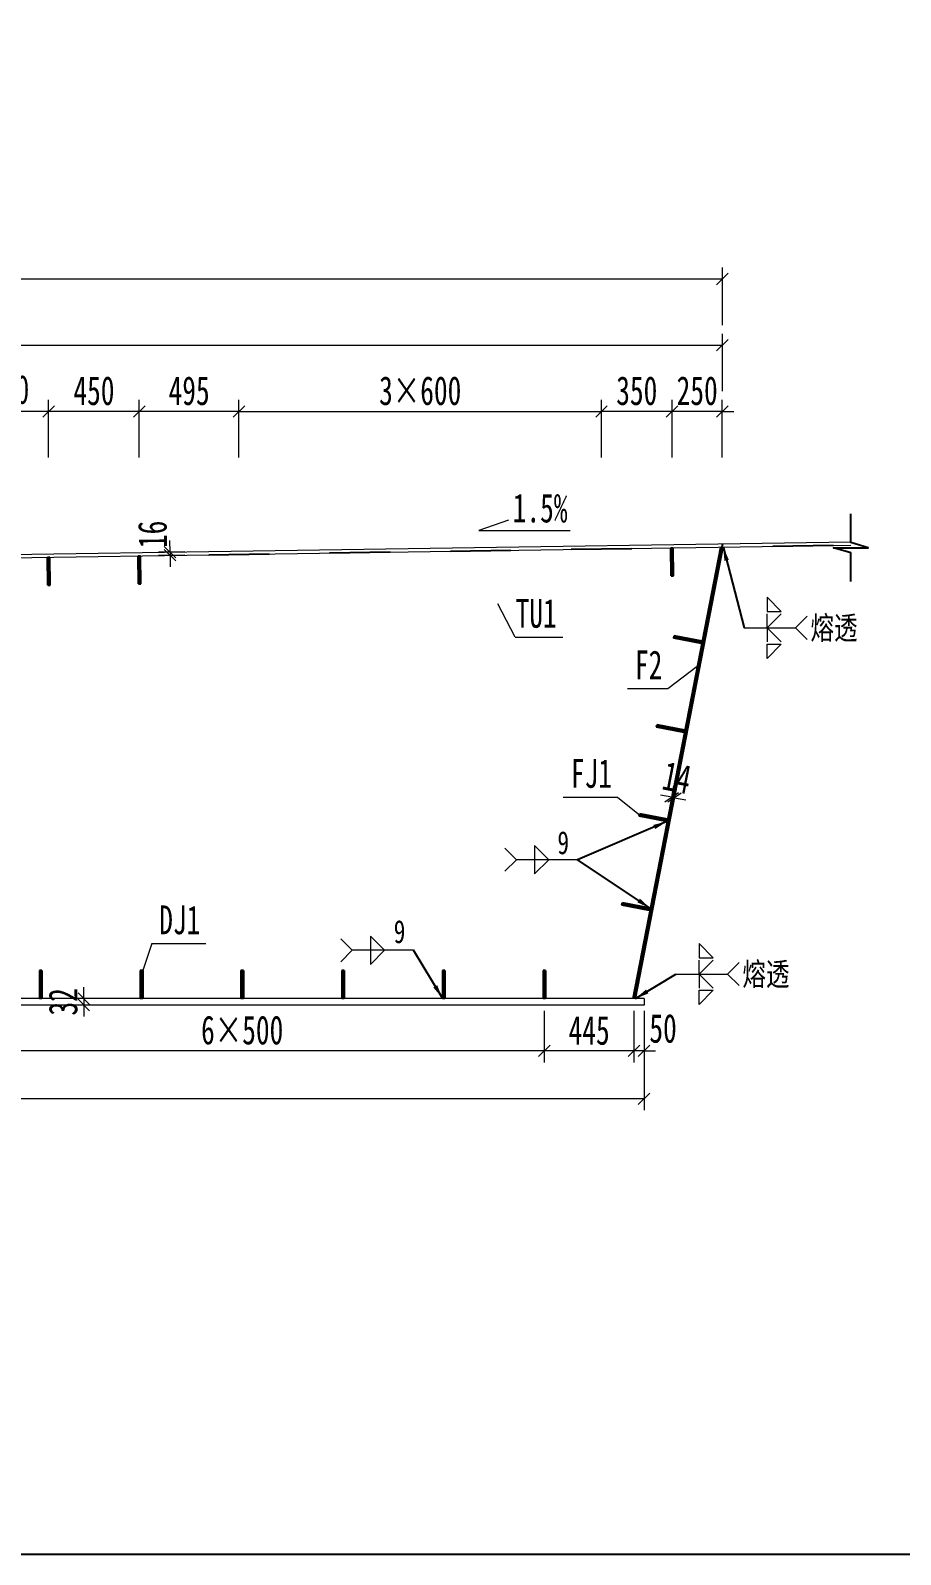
# Model space of a CAD drawing. Header units: millimetres. Extents: x 44597 to 300567, y -113054 to 73044.
# Drawn here: x 170506 to 174825, y -76511 to -68947 of the extents above; entities that cross this region are included whole.
import ezdxf
from ezdxf.enums import TextEntityAlignment as Align

# ---------------------------------------------------------------- set-up
doc = ezdxf.new("R2010")
doc.units = ezdxf.units.MM
doc.layers.get('Defpoints').update_dxf_attribs({"color": 8})
for name, color, linetype, lineweight in [('Dim', 4, 'Continuous', 15), ('文字', 7, 'Continuous', 15), ('细实线', 4, 'Continuous', 15), ('钢板粗线', 1, 'Continuous', 25), ('钢板细线', 6, 'Continuous', 15)]:
    doc.layers.add(name, color=color, linetype=linetype, lineweight=lineweight)
doc.layers.add('Text', color=4, linetype='Continuous')
doc.styles.add('111', font='', dxfattribs={"width": 0.7})
doc.styles.add('BM_Dim', font='', dxfattribs={"width": 0.85})
doc.styles.add('SMEDI', font='', dxfattribs={"width": 0.75})
doc.styles.get("Standard").update_dxf_attribs({"font": ''})
doc.styles.get('111').set_extended_font_data('仿宋_GB2312')
doc.styles.get('BM_Dim').set_extended_font_data('仿宋_GB2312')
doc.styles.get('SMEDI').set_extended_font_data('仿宋_GB2312')
doc.styles.get('Standard').set_extended_font_data('仿宋_GB2312')
doc.dimstyles.new('200', dxfattribs={"dimscale": 0, "dimtxt": 2.5, "dimasz": 1, "dimexe": 1, "dimexo": 1, "dimgap": 0.6, "dimtad": 1, "dimdec": 0, "dimdsep": 46, "dimtxsty": '111', "dimblk": 'OBLIQUE', "dimcen": 0, "dimclrd": 4, "dimclre": 4, "dimclrt": 4, "dimadec": 1, "dimazin": 2, "dimtfac": 1, "dimtdec": 0, "dimtix": 1, "dimtmove": 2, "dimatfit": 3, "dimfxl": 4, "dimfxlon": 1, "dimtolj": 1, "dimlwd": -1, "dimlwe": -1, "dimarcsym": 0})
doc.dimstyles.new('MSteel_1.0_1.0', dxfattribs={"dimtxt": 3, "dimasz": 1.2, "dimexe": 1, "dimexo": 1, "dimgap": 1, "dimtad": 3, "dimtoh": 1, "dimdec": 0, "dimzin": 0, "dimdsep": 46, "dimtxsty": 'Standard', "dimblk": 'ARCHTICK', "dimcen": 0.09, "dimclrd": 3, "dimclre": 3, "dimadec": 0, "dimazin": 0, "dimtfac": 1, "dimtdec": 4, "dimtofl": 0, "dimtmove": 0, "dimatfit": 3, "dimfxl": 1, "dimtolj": 1, "dimtzin": 0, "dimarcsym": 0})

# ---------------------------------------------------------------- blocks, each defined once
blk = doc.blocks.new('U型肋2')
at = {"layer": 'Defpoints'}
blk.add_line((89516.8, -40634.7), (89816.8, -40634.7), dxfattribs=at)
blk = doc.blocks.new('12-140加劲 无过焊孔')
at = {"layer": 'Defpoints'}
blk.add_line((38946.6, 32076.7), (38946.6, 32216.7), dxfattribs=at)
at = {"layer": '钢板粗线', "color": 7}
for p, q in [((38940.6, 32076.7), (38940.6, 32216.7)), ((38940.6, 32216.7), (38952.6, 32216.7)), ((38952.6, 32076.7), (38952.6, 32216.7)), ((38940.6, 32076.7), (38952.6, 32076.7))]:
    blk.add_line(p, q, dxfattribs=at)
blk = doc.blocks.new('14-160加劲 无过焊孔')
at = {"layer": 'Defpoints'}
blk.add_line((38609.4, 32076.7), (38609.4, 32216.7), dxfattribs=at)
at = {"layer": '钢板粗线', "color": 7}
for p, q in [((38603.4, 32076.7), (38603.4, 32216.7)), ((38603.4, 32216.7), (38615.4, 32216.7)), ((38615.4, 32076.7), (38615.4, 32216.7)), ((38603.4, 32076.7), (38615.4, 32076.7))]:
    blk.add_line(p, q, dxfattribs=at)
blk = doc.blocks.new('_Oblique')
at = {"color": 0, "linetype": 'ByBlock', "lineweight": -2}
blk.add_line((-0.5, -0.5), (0.5, 0.5), dxfattribs=at)
blk = doc.blocks.new('*D2602')
at = {"layer": 'Defpoints', "color": 0, "transparency": 16777216}
for p in [(173690.6, -70838.1), (173690.6, -71514.5), (173940.3, -71494.8)]:
    blk.add_point(p, dxfattribs=at)
at = {"layer": '细实线', "color": 4, "transparency": 16777216}
for p, q in [((173690.6, -71066.7), (173690.6, -70781)), ((173940.3, -71066.7), (173940.3, -70781)), ((173690.6, -70838.1), (173633.4, -70838.1)), ((173940.3, -70838.1), (173690.6, -70838.1)), ((173940.3, -70838.1), (173997.5, -70838.1))]:
    blk.add_line(p, q, dxfattribs=at)
at = {"layer": '细实线', "color": 4, "transparency": 16777216, "xscale": 57.14285714285715, "yscale": 57.14285714285715, "zscale": 57.14285714285715}
blk.add_blockref('_Oblique', (173690.6, -70838.1), dxfattribs=at)
at = {"layer": '细实线', "color": 4, "transparency": 16777216, "xscale": 57.14285714285715, "yscale": 57.14285714285715, "zscale": 57.14285714285715, "rotation": 180}
blk.add_blockref('_Oblique', (173940.3, -70838.1), dxfattribs=at)
at = {"layer": '细实线', "color": 4, "transparency": 16777216, "insert": (173815.4, -70735.9), "char_height": 142.86, "attachment_point": 5, "style": '111'}
blk.add_mtext('\\A1;250', dxfattribs=at)
blk = doc.blocks.new('*D2605')
at = {"layer": 'Defpoints', "color": 0, "transparency": 16777216}
for p in [(173340.6, -70838.1), (173340.6, -71346.1), (171540.7, -71546.8)]:
    blk.add_point(p, dxfattribs=at)
at = {"layer": '细实线', "color": 4, "transparency": 16777216}
for p, q in [((171540.7, -71066.7), (171540.7, -70781)), ((173340.6, -71066.7), (173340.6, -70781)), ((171540.7, -70838.1), (173340.6, -70838.1))]:
    blk.add_line(p, q, dxfattribs=at)
at = {"layer": '细实线', "color": 4, "transparency": 16777216, "xscale": 57.14285714285715, "yscale": 57.14285714285715, "zscale": 57.14285714285715, "rotation": 180}
blk.add_blockref('_Oblique', (171540.7, -70838.1), dxfattribs=at)
at = {"layer": '细实线', "color": 4, "transparency": 16777216, "xscale": 57.14285714285715, "yscale": 57.14285714285715, "zscale": 57.14285714285715}
blk.add_blockref('_Oblique', (173340.6, -70838.1), dxfattribs=at)
at = {"layer": '细实线', "color": 4, "transparency": 16777216, "insert": (172440.6, -70735.9), "char_height": 142.86, "attachment_point": 5, "style": '111'}
blk.add_mtext('\\A1;3×600', dxfattribs=at)
blk = doc.blocks.new('*D2609')
at = {"layer": 'Defpoints', "color": 0, "transparency": 16777216}
for p in [(173340.6, -70838.1), (173340.6, -71519.8), (173690.6, -71494.8)]:
    blk.add_point(p, dxfattribs=at)
at = {"layer": '细实线', "color": 4, "transparency": 16777216}
for p, q in [((173340.6, -71066.7), (173340.6, -70781)), ((173690.6, -71066.7), (173690.6, -70781)), ((173690.6, -70838.1), (173340.6, -70838.1))]:
    blk.add_line(p, q, dxfattribs=at)
at = {"layer": '细实线', "color": 4, "transparency": 16777216, "xscale": 57.14285714285715, "yscale": 57.14285714285715, "zscale": 57.14285714285715, "rotation": 180}
blk.add_blockref('_Oblique', (173340.6, -70838.1), dxfattribs=at)
at = {"layer": '细实线', "color": 4, "transparency": 16777216, "xscale": 57.14285714285715, "yscale": 57.14285714285715, "zscale": 57.14285714285715}
blk.add_blockref('_Oblique', (173690.6, -70838.1), dxfattribs=at)
at = {"layer": '细实线', "color": 4, "transparency": 16777216, "insert": (173515.6, -70735.9), "char_height": 142.86, "attachment_point": 5, "style": '111'}
blk.add_mtext('\\A1;350', dxfattribs=at)
blk = doc.blocks.new('*D2611')
at = {"layer": 'Defpoints', "color": 0, "transparency": 16777216}
for p in [(173940.6, -70180.7), (161838.4, -70460.4), (173940.6, -71494.8)]:
    blk.add_point(p, dxfattribs=at)
at = {"layer": '细实线', "color": 4, "transparency": 16777216}
for p, q in [((161838.4, -70403.3), (161838.4, -70123.6)), ((161838.4, -70180.7), (173940.6, -70180.7)), ((173940.6, -70409.3), (173940.6, -70123.6))]:
    blk.add_line(p, q, dxfattribs=at)
at = {"layer": '细实线', "color": 4, "transparency": 16777216, "xscale": 57.14285714285715, "yscale": 57.14285714285715, "zscale": 57.14285714285715, "rotation": 180}
blk.add_blockref('_Oblique', (161838.4, -70180.7), dxfattribs=at)
at = {"layer": '细实线', "color": 4, "transparency": 16777216, "xscale": 57.14285714285715, "yscale": 57.14285714285715, "zscale": 57.14285714285715}
blk.add_blockref('_Oblique', (173940.6, -70180.7), dxfattribs=at)
at = {"layer": '细实线', "color": 4, "transparency": 16777216, "insert": (167889.5, -70078.5), "char_height": 142.86, "attachment_point": 5, "style": '111'}
blk.add_mtext('\\A1;12102', dxfattribs=at)
blk = doc.blocks.new('*D2612')
at = {"layer": 'Defpoints', "color": 0, "transparency": 16777216}
for p in [(173940.5, -70509.4), (164809.7, -71508.4), (173940.5, -71494.8)]:
    blk.add_point(p, dxfattribs=at)
at = {"layer": '细实线', "color": 4, "transparency": 16777216}
for p, q in [((164809.7, -70738), (164809.7, -70452.3)), ((173940.5, -70738), (173940.5, -70452.3)), ((164809.7, -70509.4), (173940.5, -70509.4))]:
    blk.add_line(p, q, dxfattribs=at)
at = {"layer": '细实线', "color": 4, "transparency": 16777216, "xscale": 57.14285714285715, "yscale": 57.14285714285715, "zscale": 57.14285714285715, "rotation": 180}
blk.add_blockref('_Oblique', (164809.7, -70509.4), dxfattribs=at)
at = {"layer": '细实线', "color": 4, "transparency": 16777216, "xscale": 57.14285714285715, "yscale": 57.14285714285715, "zscale": 57.14285714285715}
blk.add_blockref('_Oblique', (173940.5, -70509.4), dxfattribs=at)
at = {"layer": '细实线', "color": 4, "transparency": 16777216, "insert": (169375.1, -70407.2), "char_height": 142.86, "attachment_point": 5, "style": '111'}
blk.add_mtext('\\A1;9131', dxfattribs=at)
blk = doc.blocks.new('*D2613')
at = {"layer": 'Defpoints', "color": 0, "transparency": 16777216}
for p in [(170770.6, -73784.3), (170910.6, -73752.3), (170910.6, -73784.3)]:
    blk.add_point(p, dxfattribs=at)
at = {"layer": '细实线', "color": 4, "transparency": 16777216}
for p, q in [((170770.6, -73752.3), (170770.6, -73695.1)), ((170853.5, -73752.3), (170713.4, -73752.3)), ((170853.5, -73784.3), (170713.4, -73784.3)), ((170770.6, -73752.3), (170770.6, -73784.3)), ((170770.6, -73784.3), (170770.6, -73841.4))]:
    blk.add_line(p, q, dxfattribs=at)
at = {"layer": '细实线', "color": 4, "transparency": 16777216, "xscale": 57.14285714285715, "yscale": 57.14285714285715, "zscale": 57.14285714285715}
for p, rotation in [((170770.6, -73752.3), 270), ((170770.6, -73784.3), 90)]:
    blk.add_blockref('_Oblique', p, dxfattribs=dict(at, rotation=rotation))
at = {"layer": '细实线', "color": 4, "transparency": 16777216, "insert": (170668.4, -73768.3), "char_height": 142.86, "attachment_point": 5, "rotation": 90, "style": '111'}
blk.add_mtext('\\A1;32', dxfattribs=at)
blk = doc.blocks.new('*D2614')
at = {"layer": 'Defpoints', "color": 0, "transparency": 16777216}
for p in [(173056.7, -73756.3), (173501.7, -73756.3), (173056.7, -74011.4)]:
    blk.add_point(p, dxfattribs=at)
at = {"layer": '细实线', "color": 4, "transparency": 16777216}
for p, q in [((173056.7, -73813.4), (173056.7, -74068.6)), ((173501.7, -73813.4), (173501.7, -74068.6)), ((173501.7, -74011.4), (173056.7, -74011.4))]:
    blk.add_line(p, q, dxfattribs=at)
at = {"layer": '细实线', "color": 4, "transparency": 16777216, "xscale": 57.14285714285715, "yscale": 57.14285714285715, "zscale": 57.14285714285715, "rotation": 180}
blk.add_blockref('_Oblique', (173056.7, -74011.4), dxfattribs=at)
at = {"layer": '细实线', "color": 4, "transparency": 16777216, "xscale": 57.14285714285715, "yscale": 57.14285714285715, "zscale": 57.14285714285715}
blk.add_blockref('_Oblique', (173501.7, -74011.4), dxfattribs=at)
at = {"layer": '细实线', "color": 4, "transparency": 16777216, "insert": (173279.2, -73910.7), "char_height": 142.86, "attachment_point": 5, "style": '111'}
blk.add_mtext('\\A1;445', dxfattribs=at)
blk = doc.blocks.new('*D2615')
at = {"layer": 'Defpoints', "color": 0, "transparency": 16777216}
for p in [(170056.7, -73756.3), (173056.7, -73756.3), (170056.7, -74011.4)]:
    blk.add_point(p, dxfattribs=at)
at = {"layer": '细实线', "color": 4, "transparency": 16777216}
for p, q in [((170056.7, -73813.4), (170056.7, -74068.6)), ((173056.7, -73813.4), (173056.7, -74068.6)), ((173056.7, -74011.4), (170056.7, -74011.4))]:
    blk.add_line(p, q, dxfattribs=at)
at = {"layer": '细实线', "color": 4, "transparency": 16777216, "xscale": 57.14285714285715, "yscale": 57.14285714285715, "zscale": 57.14285714285715, "rotation": 180}
blk.add_blockref('_Oblique', (170056.7, -74011.4), dxfattribs=at)
at = {"layer": '细实线', "color": 4, "transparency": 16777216, "xscale": 57.14285714285715, "yscale": 57.14285714285715, "zscale": 57.14285714285715}
blk.add_blockref('_Oblique', (173056.7, -74011.4), dxfattribs=at)
at = {"layer": '细实线', "color": 4, "transparency": 16777216, "insert": (171556.7, -73909.2), "char_height": 142.86, "attachment_point": 5, "style": '111'}
blk.add_mtext('\\A1;6×500', dxfattribs=at)
blk = doc.blocks.new('*D2617')
at = {"layer": 'Defpoints', "color": 0, "transparency": 16777216}
for p in [(166826.5, -73784.3), (173551.7, -73990.1), (166826.5, -74249.3)]:
    blk.add_point(p, dxfattribs=at)
at = {"layer": '细实线', "color": 4, "transparency": 16777216}
for p, q in [((166826.5, -74020.7), (166826.5, -74306.4)), ((173551.7, -74047.2), (173551.7, -74306.4)), ((173551.7, -74249.3), (166826.5, -74249.3))]:
    blk.add_line(p, q, dxfattribs=at)
at = {"layer": '细实线', "color": 4, "transparency": 16777216, "xscale": 57.14285714285715, "yscale": 57.14285714285715, "zscale": 57.14285714285715, "rotation": 180}
blk.add_blockref('_Oblique', (166826.5, -74249.3), dxfattribs=at)
at = {"layer": '细实线', "color": 4, "transparency": 16777216, "xscale": 57.14285714285715, "yscale": 57.14285714285715, "zscale": 57.14285714285715}
blk.add_blockref('_Oblique', (173551.7, -74249.3), dxfattribs=at)
at = {"layer": '细实线', "color": 4, "transparency": 16777216, "insert": (170189.1, -74147), "char_height": 142.86, "attachment_point": 5, "style": '111'}
blk.add_mtext('\\A1;6725', dxfattribs=at)
blk = doc.blocks.new('*D2618')
at = {"layer": 'Defpoints', "color": 0, "transparency": 16777216}
for p in [(173501.7, -73756.3), (173551.7, -73756.3), (173501.7, -74011.4)]:
    blk.add_point(p, dxfattribs=at)
at = {"layer": '细实线', "color": 4, "transparency": 16777216}
for p, q in [((173501.7, -73813.4), (173501.7, -74068.6)), ((173551.7, -73813.4), (173551.7, -74068.6)), ((173501.7, -74011.4), (173444.6, -74011.4)), ((173551.7, -74011.4), (173501.7, -74011.4)), ((173551.7, -74011.4), (173608.9, -74011.4))]:
    blk.add_line(p, q, dxfattribs=at)
at = {"layer": '细实线', "color": 4, "transparency": 16777216, "xscale": 57.14285714285715, "yscale": 57.14285714285715, "zscale": 57.14285714285715}
blk.add_blockref('_Oblique', (173501.7, -74011.4), dxfattribs=at)
at = {"layer": '细实线', "color": 4, "transparency": 16777216, "xscale": 57.14285714285715, "yscale": 57.14285714285715, "zscale": 57.14285714285715, "rotation": 180}
blk.add_blockref('_Oblique', (173551.7, -74011.4), dxfattribs=at)
at = {"layer": '细实线', "color": 4, "transparency": 16777216, "insert": (173646.1, -73900.8), "char_height": 142.86, "attachment_point": 5, "style": '111'}
blk.add_mtext('\\A1;50', dxfattribs=at)
blk = doc.blocks.new('_ArchTick')
at = {"color": 0, "linetype": 'ByBlock', "const_width": 0.15}
blk.add_lwpolyline([(-0.5, -0.5), (0.5, 0.5)], dxfattribs=at)
blk = doc.blocks.new('全融透1')
at = {"layer": 'Dim'}
blk.add_line((0, 0), (4.48, 0), dxfattribs=at)
for points in [[(2, 2.65), (2, 1.41), (3.23, 1.41)], [(2, -2.65), (2, -1.41), (3.23, -1.41)]]:
    blk.add_lwpolyline(points, close=True, dxfattribs=at)
for points in [[(3.23, 1.21), (2, 0), (2, 1.21)], [(3.23, -1.21), (2, 0), (2, -1.21)], [(5.48, 1), (4.48, 0), (5.48, -1)]]:
    blk.add_lwpolyline(points, dxfattribs=at)
at = {"layer": 'Text', "style": 'SMEDI', "width": 0.75}
blk.add_text('熔透', height=2, dxfattribs=at).set_placement((5.77, 0), align=Align.MIDDLE_LEFT)
blk = doc.blocks.new('角焊缝1')
at = {"layer": 'Dim'}
blk.add_line((-3101.17, 370.22), (-3106.48, 370.22), dxfattribs=at)
blk.add_lwpolyline([(-3107.48, 369.22), (-3106.48, 370.22), (-3107.48, 371.22)], dxfattribs=at)
blk.add_lwpolyline([(-3104.91, 371.45), (-3104.91, 368.99), (-3103.68, 370.22)], close=True, dxfattribs=at)
blk = doc.blocks.new('*D2621')
at = {"layer": 'Defpoints', "color": 0, "transparency": 16777216}
for p in [(173702.7, -72755.3), (173683.2, -72782.3), (173696.9, -72784.9)]:
    blk.add_point(p, dxfattribs=at)
at = {"layer": '细实线', "color": 4, "transparency": 16777216}
for p, q in [((173688.9, -72752.7), (173632.8, -72741.8)), ((173688.9, -72752.7), (173699.8, -72696.6)), ((173688.9, -72752.7), (173702.7, -72755.3)), ((173702.7, -72755.3), (173713.6, -72699.2)), ((173702.7, -72755.3), (173758.8, -72766.2))]:
    blk.add_line(p, q, dxfattribs=at)
at = {"layer": '细实线', "color": 4, "transparency": 16777216, "xscale": 57.14285714285715, "yscale": 57.14285714285715, "zscale": 57.14285714285715}
for p, rotation in [((173688.9, -72752.7), 349.0000000000151), ((173702.7, -72755.3), 169.000000000015)]:
    blk.add_blockref('_Oblique', p, dxfattribs=dict(at, rotation=rotation))
at = {"layer": '细实线', "color": 4, "transparency": 16777216, "insert": (173715, -72655.2), "char_height": 142.86, "attachment_point": 5, "rotation": 349, "style": '111'}
blk.add_mtext('\\A1;14', dxfattribs=at)
blk = doc.blocks.new('*D2622')
at = {"layer": 'Defpoints', "color": 0, "transparency": 16777216}
for p in [(171045.7, -70838.1), (171045.7, -71554.1), (171540.7, -71546.8)]:
    blk.add_point(p, dxfattribs=at)
at = {"layer": '细实线', "color": 4, "transparency": 16777216}
for p, q in [((171045.7, -71066.7), (171045.7, -70781)), ((171540.7, -71066.7), (171540.7, -70781)), ((171540.7, -70838.1), (171045.7, -70838.1))]:
    blk.add_line(p, q, dxfattribs=at)
at = {"layer": '细实线', "color": 4, "transparency": 16777216, "xscale": 57.14285714285715, "yscale": 57.14285714285715, "zscale": 57.14285714285715, "rotation": 180}
blk.add_blockref('_Oblique', (171045.7, -70838.1), dxfattribs=at)
at = {"layer": '细实线', "color": 4, "transparency": 16777216, "xscale": 57.14285714285715, "yscale": 57.14285714285715, "zscale": 57.14285714285715}
blk.add_blockref('_Oblique', (171540.7, -70838.1), dxfattribs=at)
at = {"layer": '细实线', "color": 4, "transparency": 16777216, "insert": (171293.2, -70735.9), "char_height": 142.86, "attachment_point": 5, "style": '111'}
blk.add_mtext('\\A1;495', dxfattribs=at)
blk = doc.blocks.new('*D2623')
at = {"layer": 'Defpoints', "color": 0, "transparency": 16777216}
for p in [(170595.7, -70838.1), (171045.7, -71546.8), (170595.7, -71560.8)]:
    blk.add_point(p, dxfattribs=at)
at = {"layer": '细实线', "color": 4, "transparency": 16777216}
for p, q in [((170595.7, -71066.7), (170595.7, -70781)), ((171045.7, -71066.7), (171045.7, -70781)), ((171045.7, -70838.1), (170595.7, -70838.1))]:
    blk.add_line(p, q, dxfattribs=at)
at = {"layer": '细实线', "color": 4, "transparency": 16777216, "xscale": 57.14285714285715, "yscale": 57.14285714285715, "zscale": 57.14285714285715, "rotation": 180}
blk.add_blockref('_Oblique', (170595.7, -70838.1), dxfattribs=at)
at = {"layer": '细实线', "color": 4, "transparency": 16777216, "xscale": 57.14285714285715, "yscale": 57.14285714285715, "zscale": 57.14285714285715}
blk.add_blockref('_Oblique', (171045.7, -70838.1), dxfattribs=at)
at = {"layer": '细实线', "color": 4, "transparency": 16777216, "insert": (170820.7, -70735.9), "char_height": 142.86, "attachment_point": 5, "style": '111'}
blk.add_mtext('\\A1;450', dxfattribs=at)
blk = doc.blocks.new('*D2624')
at = {"layer": 'Defpoints', "color": 0, "transparency": 16777216}
for p in [(169995.7, -70838.1), (170595.7, -71546.8), (169995.7, -71569.8)]:
    blk.add_point(p, dxfattribs=at)
at = {"layer": '细实线', "color": 4, "transparency": 16777216}
for p, q in [((169995.7, -71066.7), (169995.7, -70781)), ((170595.7, -71066.7), (170595.7, -70781)), ((170595.7, -70838.1), (169995.7, -70838.1))]:
    blk.add_line(p, q, dxfattribs=at)
at = {"layer": '细实线', "color": 4, "transparency": 16777216, "xscale": 57.14285714285715, "yscale": 57.14285714285715, "zscale": 57.14285714285715, "rotation": 180}
blk.add_blockref('_Oblique', (169995.7, -70838.1), dxfattribs=at)
at = {"layer": '细实线', "color": 4, "transparency": 16777216, "xscale": 57.14285714285715, "yscale": 57.14285714285715, "zscale": 57.14285714285715}
blk.add_blockref('_Oblique', (170595.7, -70838.1), dxfattribs=at)
at = {"layer": '细实线', "color": 4, "transparency": 16777216, "insert": (170295.7, -70730), "char_height": 142.86, "attachment_point": 5, "style": '111'}
blk.add_mtext('\\A1;2×300', dxfattribs=at)
blk = doc.blocks.new('*D2626')
at = {"layer": 'Defpoints', "color": 0, "transparency": 16777216}
for p in [(171198.5, -71551.9), (171329.6, -71533.9), (171329.8, -71549.9)]:
    blk.add_point(p, dxfattribs=at)
at = {"layer": '细实线', "color": 4, "transparency": 16777216}
for p, q in [((171198.3, -71535.9), (171197.4, -71478.8)), ((171272.5, -71534.8), (171141.1, -71536.8)), ((171272.7, -71550.8), (171141.4, -71552.8)), ((171198.3, -71535.9), (171198.5, -71551.9)), ((171198.5, -71551.9), (171199.4, -71609))]:
    blk.add_line(p, q, dxfattribs=at)
at = {"layer": '细实线', "color": 4, "transparency": 16777216, "xscale": 57.14285714285715, "yscale": 57.14285714285715, "zscale": 57.14285714285715}
for p, rotation in [((171198.3, -71535.9), 270.8593722436541), ((171198.5, -71551.9), 90.85937224365405)]:
    blk.add_blockref('_Oblique', p, dxfattribs=dict(at, rotation=rotation))
at = {"layer": '细实线', "color": 4, "transparency": 16777216, "insert": (171112.2, -71448.4), "char_height": 142.86, "attachment_point": 5, "rotation": 90.85937, "style": '111'}
blk.add_mtext('\\A1;16', dxfattribs=at)

msp = doc.modelspace()

# ---------------------------------------------------------------- linework, layer by layer
at = {"color": 4, "elevation": 0}
msp.add_lwpolyline([(174578.6, -71682.2), (174578.6, -71540.6), (174492.9, -71514.9), (174664.4, -71514.9), (174578.6, -71489.2), (174578.6, -71454.9), (174578.6, -71345.9)], dxfattribs=at)
at = {"layer": 'Defpoints'}
msp.add_line((173940.6, -71494.8), (173501.7, -73752.3), dxfattribs=at)
msp.add_lwpolyline([(157566.6, -61894.1), (179566.6, -61894.1), (179566.6, -76511.3), (157566.6, -76511.3)], close=True, dxfattribs=at)
at = {"layer": '细实线'}
for p, q in [((172878.3, -71378.4), (172731, -71428.2)), ((172731, -71428.2), (173185.7, -71428.2)), ((172911.1, -71957.6), (172825.7, -71793)), ((172911.1, -71957.6), (173149, -71957.6)), ((173669.2, -72213.2), (173815.2, -72103)), ((173469.7, -72213.2), (173669.2, -72213.2)), ((173150.9, -72752), (173419.7, -72752)), ((173419.7, -72752), (173529.2, -72840.8)), ((171107.3, -73478.5), (171062.7, -73612.3)), ((171107.3, -73478.5), (171376.1, -73478.5))]:
    msp.add_line(p, q, dxfattribs=at)
at = {"layer": '钢板细线'}
for p, q in [((173930.3, -71510.9), (173494.6, -73752.3)), ((173944.6, -71510.7), (173508.9, -73752.3)), ((173551.7, -73752.3), (166826.5, -73752.3)), ((173551.7, -73784.3), (166826.5, -73784.3)), ((173551.7, -73752.3), (173551.7, -73784.3))]:
    msp.add_line(p, q, dxfattribs=at)
for points in [[(161838.4, -71478.6), (169740.6, -71557.8), (174578.6, -71485.2)], [(161838.4, -71494.6), (169740.6, -71573.8), (174578.6, -71501.2)]]:
    msp.add_lwpolyline(points, dxfattribs=at)

# ---------------------------------------------------------------- block references
at = {"layer": '细实线', "rotation": 0.8593722439355104}
for p in [(132586.8, -104351.3), (132136.8, -104358.1)]:
    msp.add_blockref('12-140加劲 无过焊孔', p, dxfattribs=at)
at = {"layer": '细实线', "color": 8, "xscale": 57.1428571428572, "yscale": 57.1428571428572, "zscale": 57.1428571428572}
for name, p in [('全融透1', (174048.3, -71912)), ('角焊缝1', (350431.4, -94218.5)), ('角焊缝1', (349616.5, -94667.3)), ('全融透1', (173710.3, -73630.5))]:
    msp.add_blockref(name, p, dxfattribs=at)
at = {"layer": '钢板细线'}
for name, p, rotation in [('U型肋2', (81274.5, -32261.5), 0.8593722436446296), ('U型肋2', (81874.4, -32252.5), 0.8593722436446296), ('U型肋2', (82474.4, -32243.5), 0.8593722436446296), ('U型肋2', (83074.4, -32234.5), 0.8593722436446296), ('12-140加劲 无过焊孔', (135231.6, -104311.8), 0.8593722439355104), ('U型肋2', (84074.4, -32219.5), 0.8593722436446296), ('14-160加劲 无过焊孔', (197958.7, -116004.5), 78.99999835263283), ('14-160加劲 无过焊孔', (197872.8, -116446.2), 78.99999835263283), ('14-160加劲 无过焊孔', (197787, -116888), 78.99999835263283), ('14-160加劲 无过焊孔', (197701.1, -117329.7), 78.99999835263283), ('12-140加劲 无过焊孔', (209503.3, -41535.5), 180.0000000000017), ('12-140加劲 无过焊孔', (210003.3, -41535.5), 180.0000000000017), ('12-140加劲 无过焊孔', (210503.3, -41535.5), 180.0000000000018), ('12-140加劲 无过焊孔', (211003.3, -41535.5), 180.0000000000018), ('12-140加劲 无过焊孔', (211503.3, -41535.5), 180.0000000000018), ('12-140加劲 无过焊孔', (212003.3, -41535.5), 180.0000000000017)]:
    msp.add_blockref(name, p, dxfattribs=dict(at, rotation=rotation))

# ---------------------------------------------------------------- texts
at = {"layer": 'Text', "style": 'SMEDI', "width": 0.75}
for p in [(173121.4, -72978.2), (172308.7, -73419.7)]:
    msp.add_text('9', height=114.3, dxfattribs=at).set_placement(p, align=Align.MIDDLE_LEFT)
at = {"layer": '文字', "style": 'BM_Dim', "width": 0.7}
for s, p in [('1.5%', (173035.8, -71431.7)), ('TU1', (173016, -71954.5)), ('F2', (173574.6, -72210.1)), ('FJ1', (173290.4, -72748.9)), ('DJ1', (171246.8, -73475.5))]:
    msp.add_text(s, height=142.86, dxfattribs=at).set_placement(p, align=Align.BOTTOM_CENTER)

# ---------------------------------------------------------------- dimensions: what is measured, and where the dimension line sits
at = {"layer": '细实线'}
for base, p1, p2, override, picture, middle in [((173940.6, -70180.7), (161838.4, -70460.4), (173940.6, -71494.8), {"dimscale": 57.142857, "dimtxsty": '111', "dimblk": 'Oblique'}, '*D2611', (167889.5, -70078.5)), ((173940.5, -70509.4), (164809.7, -71508.4), (173940.5, -71494.8), {"dimscale": 57.142857, "dimtxsty": '111', "dimblk": 'Oblique'}, '*D2612', (169375.1, -70407.2)), ((170595.7, -70838.1), (171045.7, -71546.8), (170595.7, -71560.8), {"dimscale": 57.142857, "dimtxsty": '111', "dimblk": 'Oblique'}, '*D2623', (170820.7, -70735.9)), ((171045.7, -70838.1), (171540.7, -71546.8), (171045.7, -71554.1), {"dimscale": 57.142857, "dimblk": 'Oblique'}, '*D2622', (171293.2, -70735.9)), ((173340.6, -70838.1), (173690.6, -71494.8), (173340.6, -71519.8), {"dimscale": 57.142857, "dimblk": 'Oblique'}, '*D2609', (173515.6, -70735.9)), ((173690.6, -70838.1), (173940.3, -71494.8), (173690.6, -71514.5), {"dimscale": 57.142857, "dimblk": 'Oblique'}, '*D2602', (173815.4, -70735.9)), ((166826.5, -74249.3), (173551.7, -73990.1), (166826.5, -73784.3), {"dimscale": 57.142857, "dimtxsty": '111', "dimblk": 'Oblique'}, '*D2617', (170189.1, -74147)), ((173056.7, -74011.4), (173501.7, -73756.3), (173056.7, -73756.3), {"dimscale": 57.142857, "dimblk": 'Oblique'}, '*D2614', (173279.2, -73910.7))]:
    dim = msp.add_linear_dim(base=base, p1=p1, p2=p2, dimstyle='200', override=override, dxfattribs=at)
    dim.commit()
    dim.dimension.update_dxf_attribs({"geometry": picture, "text_midpoint": middle})
dim = msp.add_linear_dim(base=(169995.7, -70838.1), p1=(170595.7, -71546.8), p2=(169995.7, -71569.8), text='2×300', dimstyle='200', override={"dimscale": 57.142857, "dimtxsty": '111', "dimblk": 'Oblique'}, dxfattribs=at)
dim.commit()
dim.dimension.update_dxf_attribs({"geometry": '*D2624', "text_midpoint": (170295.7, -70730), "dimtype": 160})
for base, p1, p2, text, picture, middle in [((173340.6, -70838.1), (171540.7, -71546.8), (173340.6, -71346.1), '3×600', '*D2605', (172440.6, -70735.9)), ((170056.7, -74011.4), (173056.7, -73756.3), (170056.7, -73756.3), '6×500', '*D2615', (171556.7, -73909.2))]:
    dim = msp.add_linear_dim(base=base, p1=p1, p2=p2, text=text, dimstyle='200', override={"dimscale": 57.142857, "dimtxsty": '111', "dimblk": 'Oblique'}, dxfattribs=at)
    dim.commit()
    dim.dimension.update_dxf_attribs({"geometry": picture, "text_midpoint": middle})
dim = msp.add_linear_dim(base=(171198.5, -71551.9), p1=(171329.6, -71533.9), p2=(171329.8, -71549.9), angle=270.85937, dimstyle='200', override={"dimscale": 57.142857, "dimblk": 'Oblique'}, dxfattribs=at)
dim.commit()
dim.dimension.update_dxf_attribs({"geometry": '*D2626', "text_midpoint": (171112.2, -71448.4), "dimtype": 161})
for p1, p2, distance, picture, middle in [((173683.2, -72782.3), (173696.9, -72784.9), 30.2, '*D2621', (173715, -72655.2)), ((170910.6, -73752.3), (170910.6, -73784.3), -140, '*D2613', (170668.4, -73768.3))]:
    dim = msp.add_aligned_dim(p1=p1, p2=p2, distance=distance, dimstyle='200', override={"dimscale": 57.142857, "dimblk": 'Oblique'}, dxfattribs=at)
    dim.commit()
    dim.dimension.update_dxf_attribs({"geometry": picture, "text_midpoint": middle})
dim = msp.add_linear_dim(base=(173501.7, -74011.4), p1=(173551.7, -73756.3), p2=(173501.7, -73756.3), dimstyle='200', override={"dimscale": 57.142857, "dimblk": 'Oblique'}, dxfattribs=at)
dim.commit()
dim.dimension.update_dxf_attribs({"geometry": '*D2618', "text_midpoint": (173646.1, -73900.8), "dimtype": 160})

# ---------------------------------------------------------------- leaders
at = {"layer": 'Dim'}
for points in [[(173944.6, -71510.7), (174048.3, -71912)], [(173665.5, -72873.4), (173221.4, -73062.9)], [(173581.9, -73303.3), (173221.4, -73062.9)], [(172550.7, -73749.6), (172406.5, -73511.7)], [(173508.9, -73752.3), (173710.3, -73630.5)]]:
    msp.add_leader(points, dimstyle='MSteel_1.0_1.0', override={"dimscale": 57.142857, "dimclrd": 256}, dxfattribs=at)

doc.saveas('drawing.dxf')
